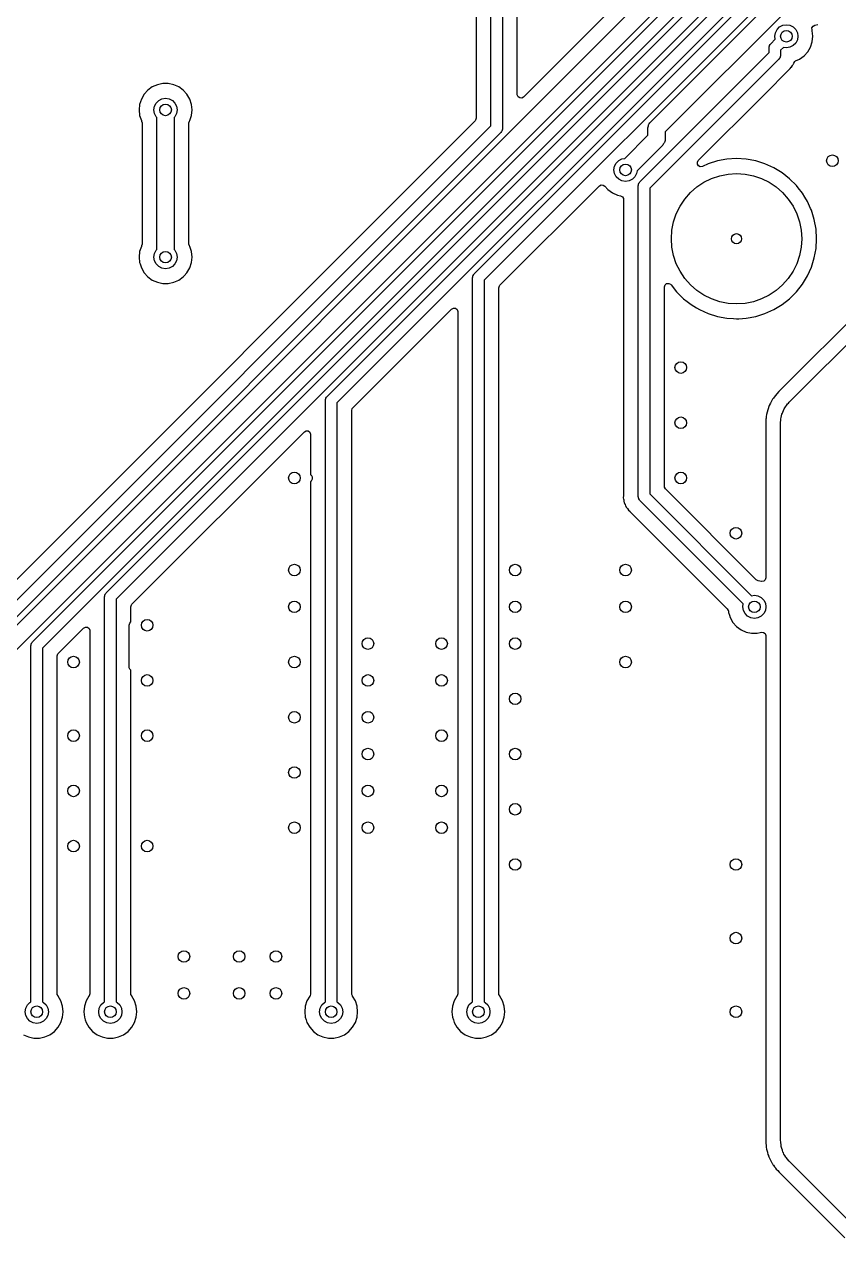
# Model space of a CAD drawing. Extents: x 0.01 to 3.19, y 0.01 to 3.99.
# Drawn here: x 1.159 to 2.264, y 1.416 to 3.091 of the extents above; entities that cross this region are included whole.
import ezdxf

# ---------------------------------------------------------------- set-up
doc = ezdxf.new("R2010")
doc.units = 0
doc.header["$MEASUREMENT"] = 0
doc.layers.add('BLACK', color=7, linetype='CONTINUOUS')

msp = doc.modelspace()

# ---------------------------------------------------------------- linework, layer by layer
at = {"layer": 'BLACK', "linetype": 'CONTINUOUS'}
for p, q in [((0.891648, 2.01938), (2.25562, 3.38335)), ((2.2672, 3.36152), (0.911811, 2.00613)), ((1.16943, 2.25262), (2.24738, 3.33057)), ((2.25621, 3.31713), (1.18287, 2.24379)), ((2.15382, 3.30986), (1.83636, 2.9924)), ((1.26943, 2.31921), (2.20011, 3.24989)), ((2.20894, 3.23645), (1.28287, 2.31038)), ((1.56943, 2.5858), (2.20216, 3.21854)), ((2.21099, 3.20509), (1.58287, 2.57697)), ((1.76943, 2.7524), (2.1976, 3.18057)), ((2.20643, 3.16713), (1.78287, 2.74357)), ((1.79213, 2.95326), (1.79213, 3.13656)), ((1.80787, 3.13656), (1.80787, 2.95)), ((2.00879, 2.95835), (2.18379, 3.13335)), ((1.77211, 3.12562), (1.77211, 2.96361)), ((1.82789, 2.99591), (1.82789, 3.12562)), ((2.19704, 3.11319), (2.02896, 2.94511)), ((2.17853, 3.07987), (2.18076, 3.08426)), ((2.18076, 3.08426), (2.18425, 3.08774)), ((2.18425, 3.08774), (2.18864, 3.08998)), ((2.18864, 3.08998), (2.1935, 3.09075)), ((2.1935, 3.09075), (2.19837, 3.08998)), ((2.19837, 3.08998), (2.20276, 3.08774)), ((2.20276, 3.08774), (2.20624, 3.08426)), ((2.20624, 3.08426), (2.20848, 3.07987)), ((2.22826, 3.08634), (2.2297, 3.08873)), ((2.22834, 3.08354), (2.22826, 3.08634)), ((2.22868, 3.08248), (2.22834, 3.08354)), ((2.22947, 3.075), (2.22868, 3.08248)), ((2.2297, 3.08873), (2.23202, 3.08993)), ((2.23202, 3.08993), (2.23611, 3.0908)), ((2.17149, 3.0637), (2.17219, 3.06482)), ((2.17219, 3.06482), (2.17839, 3.07102)), ((2.17776, 3.075), (2.17853, 3.07987)), ((2.17839, 3.07102), (2.17776, 3.075)), ((2.20624, 3.06574), (2.20276, 3.06226)), ((2.20848, 3.07013), (2.20624, 3.06574)), ((2.20848, 3.07987), (2.20925, 3.075)), ((2.20925, 3.075), (2.20848, 3.07013)), ((2.22636, 3.06037), (2.22868, 3.06752)), ((2.22868, 3.06752), (2.22947, 3.075)), ((1.99443, 2.87746), (2.16988, 3.05291)), ((2.16988, 3.05925), (2.17018, 3.06054)), ((2.16988, 3.05291), (2.16988, 3.05925)), ((2.17018, 3.06054), (2.17032, 3.06185)), ((2.17032, 3.06185), (2.17056, 3.06223)), ((2.17056, 3.06223), (2.17066, 3.06267)), ((2.17066, 3.06267), (2.17149, 3.0637)), ((2.18534, 3.04836), (2.18519, 3.04704)), ((2.18563, 3.04965), (2.18534, 3.04836)), ((2.18952, 3.05988), (2.18563, 3.05599)), ((2.18563, 3.05599), (2.18563, 3.04965)), ((2.1935, 3.05925), (2.18952, 3.05988)), ((2.19837, 3.06002), (2.1935, 3.05925)), ((2.20276, 3.06226), (2.19837, 3.06002)), ((2.21149, 3.04385), (2.21757, 3.04827)), ((2.21757, 3.04827), (2.2226, 3.05386)), ((2.2226, 3.05386), (2.22636, 3.06037)), ((2.18332, 3.04408), (2.00787, 2.86863)), ((2.18403, 3.0452), (2.18332, 3.04408)), ((2.18485, 3.04623), (2.18403, 3.0452)), ((2.18495, 3.04667), (2.18485, 3.04623)), ((2.18519, 3.04704), (2.18495, 3.04667)), ((2.19694, 3.02937), (2.19879, 3.03101)), ((2.19879, 3.03101), (2.20019, 3.03305)), ((2.20019, 3.03305), (2.20028, 3.03316)), ((2.20028, 3.03316), (2.2018, 3.03511)), ((2.2018, 3.03511), (2.20197, 3.03547)), ((2.20197, 3.03547), (2.20241, 3.03626)), ((2.20241, 3.03626), (2.20264, 3.03659)), ((2.20264, 3.03659), (2.20342, 3.03866)), ((2.20342, 3.03866), (2.20511, 3.04089)), ((2.20511, 3.04089), (2.20604, 3.04143)), ((2.20604, 3.04143), (2.21149, 3.04385)), ((2.16366, 2.9961), (2.19683, 3.02927)), ((2.19683, 3.02927), (2.19694, 3.02937)), ((1.32593, 3.00173), (1.3209, 2.99614)), ((1.33202, 3.00615), (1.32593, 3.00173)), ((1.33889, 3.0092), (1.33202, 3.00615)), ((1.34624, 3.01077), (1.33889, 3.0092)), ((1.35376, 3.01077), (1.34624, 3.01077)), ((1.36111, 3.0092), (1.35376, 3.01077)), ((1.36798, 3.00615), (1.36111, 3.0092)), ((1.37407, 3.00173), (1.36798, 3.00615)), ((1.3791, 2.99614), (1.37407, 3.00173)), ((1.31482, 2.98248), (1.31404, 2.975)), ((1.31714, 2.98963), (1.31482, 2.98248)), ((1.3209, 2.99614), (1.31714, 2.98963)), ((1.31714, 2.98963), (1.31714, 2.98963)), ((1.3209, 2.99614), (1.3209, 2.99614)), ((1.33502, 2.97987), (1.33726, 2.98426)), ((1.33726, 2.98426), (1.34074, 2.98774)), ((1.34074, 2.98774), (1.34513, 2.98998)), ((1.34513, 2.98998), (1.35, 2.99075)), ((1.35, 2.99075), (1.35487, 2.98998)), ((1.35487, 2.98998), (1.35926, 2.98774)), ((1.35926, 2.98774), (1.36274, 2.98426)), ((1.36274, 2.98426), (1.36498, 2.97987)), ((1.38286, 2.98963), (1.3791, 2.99614)), ((1.3791, 2.99614), (1.3791, 2.99614)), ((1.3791, 2.99614), (1.3791, 2.99614)), ((1.38518, 2.98248), (1.38286, 2.98963)), ((1.38596, 2.975), (1.38518, 2.98248)), ((1.82791, 2.99556), (1.82789, 2.99591)), ((1.82888, 2.99294), (1.82791, 2.99556)), ((1.83112, 2.99126), (1.82888, 2.99294)), ((1.83391, 2.99106), (1.83112, 2.99126)), ((1.83636, 2.9924), (1.83391, 2.99106)), ((2.07377, 2.90621), (2.16366, 2.9961)), ((1.31404, 2.975), (1.31482, 2.96752)), ((1.31482, 2.96752), (1.31714, 2.96037)), ((1.33425, 2.975), (1.33502, 2.97987)), ((1.33502, 2.97013), (1.33425, 2.975)), ((1.33726, 2.96574), (1.33502, 2.97013)), ((1.33819, 2.96481), (1.33726, 2.96574)), ((1.33819, 2.78519), (1.33819, 2.96481)), ((1.36274, 2.96574), (1.36181, 2.96481)), ((1.36181, 2.96481), (1.36181, 2.78519)), ((1.36498, 2.97013), (1.36274, 2.96574)), ((1.36498, 2.97987), (1.36575, 2.975)), ((1.36575, 2.975), (1.36498, 2.97013)), ((1.38286, 2.96037), (1.38518, 2.96752)), ((1.38518, 2.96752), (1.38596, 2.975)), ((0.866873, 2.02801), (1.79213, 2.95326)), ((1.77065, 2.9601), (1.14004, 2.32949)), ((1.31714, 2.96037), (1.31714, 2.96037)), ((1.31714, 2.96037), (1.3175, 2.95975)), ((1.3175, 2.95975), (1.31817, 2.95727)), ((1.31817, 2.95727), (1.31817, 2.79273)), ((1.38183, 2.95727), (1.3825, 2.95975)), ((1.38183, 2.79273), (1.38183, 2.95727)), ((1.3825, 2.95976), (1.38286, 2.96037)), ((1.3825, 2.95975), (1.3825, 2.95976)), ((1.77132, 2.96093), (1.77065, 2.9601)), ((1.77211, 2.96361), (1.77132, 2.96093)), ((1.80719, 2.94702), (1.80709, 2.94658)), ((1.80743, 2.9474), (1.80719, 2.94702)), ((1.80758, 2.94871), (1.80743, 2.9474)), ((1.80787, 2.95), (1.80758, 2.94871)), ((2.00534, 2.95), (2.00537, 2.95038)), ((2.00534, 2.94054), (2.00534, 2.95)), ((2.00535, 2.95055), (2.00541, 2.95081)), ((2.00537, 2.95038), (2.00535, 2.95055)), ((2.00541, 2.95081), (2.00554, 2.95217)), ((2.00554, 2.95217), (2.00603, 2.95344)), ((2.00603, 2.95344), (2.00634, 2.95477)), ((2.00634, 2.95477), (2.00681, 2.95545)), ((2.00681, 2.95545), (2.0071, 2.95622)), ((2.0071, 2.95622), (2.00802, 2.95723)), ((2.00802, 2.95723), (2.00879, 2.95835)), ((1.80557, 2.94443), (0.880315, 2.01918)), ((1.80627, 2.94555), (1.80557, 2.94443)), ((1.80709, 2.94658), (1.80627, 2.94555)), ((1.97386, 2.90907), (2.00534, 2.94054)), ((2.02749, 2.9302), (2.02719, 2.92943)), ((2.02795, 2.93088), (2.02749, 2.9302)), ((2.02826, 2.93221), (2.02795, 2.93088)), ((2.02876, 2.93348), (2.02826, 2.93221)), ((2.02888, 2.93484), (2.02876, 2.93348)), ((2.02894, 2.9351), (2.02888, 2.93484)), ((2.02896, 2.93565), (2.02892, 2.93527)), ((2.02892, 2.93527), (2.02894, 2.9351)), ((2.02896, 2.94511), (2.02896, 2.93565)), ((2.0255, 2.9273), (1.99057, 2.89237)), ((2.02627, 2.92842), (2.0255, 2.9273)), ((2.02719, 2.92943), (2.02627, 2.92842)), ((1.95925, 2.8935), (1.96002, 2.89837)), ((1.96002, 2.89837), (1.96226, 2.90276)), ((1.96226, 2.90276), (1.96574, 2.90624)), ((1.96574, 2.90624), (1.97013, 2.90848)), ((1.97013, 2.90848), (1.97386, 2.90907)), ((2.07251, 2.90133), (2.07252, 2.90412)), ((2.074, 2.89897), (2.07251, 2.90133)), ((2.07252, 2.90412), (2.07377, 2.90621)), ((2.07654, 2.89779), (2.074, 2.89897)), ((2.07931, 2.89818), (2.07654, 2.89779)), ((2.08721, 2.90173), (2.07931, 2.89818)), ((2.09975, 2.90564), (2.08721, 2.90173)), ((2.11267, 2.90801), (2.09975, 2.90564)), ((2.12579, 2.9088), (2.11267, 2.90801)), ((2.11267, 2.90801), (2.11267, 2.90801)), ((2.1389, 2.90801), (2.12579, 2.9088)), ((2.12579, 2.9088), (2.12579, 2.9088)), ((2.15183, 2.90564), (2.1389, 2.90801)), ((2.1389, 2.90801), (2.1389, 2.90801)), ((2.16437, 2.90173), (2.15183, 2.90564)), ((2.17635, 2.89634), (2.16437, 2.90173)), ((1.96002, 2.88864), (1.95925, 2.8935)), ((1.96226, 2.88425), (1.96002, 2.88864)), ((1.96574, 2.88076), (1.96226, 2.88425)), ((1.97013, 2.87853), (1.96574, 2.88076)), ((1.98426, 2.88076), (1.97987, 2.87853)), ((1.98774, 2.88425), (1.98426, 2.88076)), ((1.98998, 2.88864), (1.98774, 2.88425)), ((1.99057, 2.89237), (1.98998, 2.88864)), ((2.0815, 2.87671), (2.09189, 2.88184)), ((2.09189, 2.88184), (2.10286, 2.88556)), ((2.10286, 2.88556), (2.11423, 2.88782)), ((2.11423, 2.88782), (2.12579, 2.88858)), ((2.12579, 2.88858), (2.13735, 2.88782)), ((2.13735, 2.88782), (2.14871, 2.88556)), ((2.14871, 2.88556), (2.15969, 2.88184)), ((2.15969, 2.88184), (2.17008, 2.87671)), ((2.18759, 2.88954), (2.17635, 2.89634)), ((2.17635, 2.89634), (2.17635, 2.89634)), ((2.19794, 2.88144), (2.18759, 2.88954)), ((2.20723, 2.87215), (2.19794, 2.88144)), ((2.19794, 2.88144), (2.19794, 2.88144)), ((1.80435, 2.73673), (1.9394, 2.87178)), ((1.9394, 2.87178), (1.94186, 2.87312)), ((1.94186, 2.87312), (1.94464, 2.87292)), ((1.94464, 2.87292), (1.9466, 2.8716)), ((1.9466, 2.8716), (1.95093, 2.86678)), ((1.95093, 2.86678), (1.95702, 2.86236)), ((1.975, 2.87776), (1.97013, 2.87853)), ((1.97987, 2.87853), (1.975, 2.87776)), ((1.99213, 2.87189), (1.99242, 2.87318)), ((1.99213, 2.45), (1.99213, 2.87189)), ((1.99242, 2.87318), (1.99257, 2.87449)), ((1.99257, 2.87449), (1.99281, 2.87487)), ((1.99281, 2.87487), (1.99291, 2.87531)), ((1.99291, 2.87531), (1.99373, 2.87634)), ((1.99373, 2.87634), (1.99443, 2.87746)), ((2.00787, 2.86863), (2.00787, 2.45326)), ((2.06315, 2.86264), (2.07186, 2.87028)), ((2.07186, 2.87028), (2.0815, 2.87671)), ((2.17008, 2.87671), (2.17971, 2.87028)), ((2.17971, 2.87028), (2.18842, 2.86264)), ((2.20951, 2.86923), (2.20723, 2.87215)), ((2.20723, 2.87215), (2.20723, 2.87215)), ((2.20723, 2.87215), (2.20723, 2.87215)), ((2.21533, 2.86181), (2.20951, 2.86923)), ((1.95702, 2.86236), (1.96389, 2.8593)), ((1.96389, 2.8593), (1.96818, 2.85839)), ((1.96818, 2.85839), (1.97064, 2.85706)), ((1.97064, 2.85706), (1.97199, 2.85461)), ((1.97199, 2.85461), (1.97211, 2.85354)), ((1.97211, 2.85354), (1.97211, 2.45092)), ((2.04907, 2.84429), (2.05551, 2.85393)), ((2.05551, 2.85393), (2.06315, 2.86264)), ((2.18842, 2.86264), (2.19606, 2.85393)), ((2.19606, 2.85393), (2.2025, 2.84429)), ((2.21853, 2.85652), (2.21533, 2.86181)), ((2.22207, 2.85066), (2.21853, 2.85652)), ((2.22213, 2.85056), (2.22207, 2.85066)), ((2.22631, 2.84127), (2.22213, 2.85056)), ((2.22213, 2.85056), (2.22213, 2.85056)), ((2.04022, 2.82293), (2.04395, 2.8339)), ((2.04395, 2.8339), (2.04907, 2.84429)), ((2.4308, 2.83979), (2.18343, 2.59242)), ((2.2025, 2.84429), (2.20763, 2.8339)), ((2.20763, 2.8339), (2.21135, 2.82293)), ((2.22752, 2.83858), (2.22631, 2.84127)), ((2.23143, 2.82604), (2.22752, 2.83858)), ((2.03796, 2.81156), (2.04022, 2.82293)), ((2.19716, 2.57784), (2.44716, 2.82784)), ((2.21135, 2.82293), (2.21361, 2.81156)), ((2.23379, 2.81311), (2.23143, 2.82604)), ((2.23459, 2.8), (2.23379, 2.81311)), ((2.0372, 2.8), (2.03796, 2.81156)), ((2.03796, 2.78844), (2.0372, 2.8)), ((2.21361, 2.81156), (2.21437, 2.8)), ((2.21437, 2.8), (2.21361, 2.78844)), ((2.23379, 2.78689), (2.23459, 2.8)), ((1.31482, 2.78248), (1.31404, 2.775)), ((1.31714, 2.78963), (1.31482, 2.78248)), ((1.3175, 2.79025), (1.31714, 2.78963)), ((1.31714, 2.78963), (1.31714, 2.78963)), ((1.31817, 2.79273), (1.3175, 2.79025)), ((1.33425, 2.775), (1.33502, 2.77987)), ((1.33502, 2.77987), (1.33726, 2.78426)), ((1.33726, 2.78426), (1.33819, 2.78519)), ((1.36181, 2.78519), (1.36274, 2.78426)), ((1.36274, 2.78426), (1.36498, 2.77987)), ((1.36498, 2.77987), (1.36575, 2.775)), ((1.3825, 2.79025), (1.38183, 2.79273)), ((1.38286, 2.78963), (1.3825, 2.79025)), ((1.38518, 2.78248), (1.38286, 2.78963)), ((1.38596, 2.775), (1.38518, 2.78248)), ((2.04022, 2.77707), (2.03796, 2.78844)), ((2.21361, 2.78844), (2.21135, 2.77707)), ((2.23143, 2.77396), (2.23379, 2.78689)), ((1.31404, 2.775), (1.31482, 2.76752)), ((1.31482, 2.76752), (1.31539, 2.76578)), ((1.31539, 2.76578), (1.31714, 2.76037)), ((1.33502, 2.77013), (1.33425, 2.775)), ((1.33726, 2.76574), (1.33502, 2.77013)), ((1.34074, 2.76226), (1.33726, 2.76574)), ((1.36274, 2.76574), (1.35926, 2.76226)), ((1.36498, 2.77013), (1.36274, 2.76574)), ((1.36575, 2.775), (1.36498, 2.77013)), ((1.38286, 2.76037), (1.38518, 2.76752)), ((1.38518, 2.76752), (1.38596, 2.775)), ((2.04395, 2.7661), (2.04022, 2.77707)), ((2.04907, 2.75571), (2.04395, 2.7661)), ((2.20763, 2.7661), (2.2025, 2.75571)), ((2.21135, 2.77707), (2.20763, 2.7661)), ((2.22752, 2.76142), (2.23143, 2.77396)), ((1.31714, 2.76037), (1.31714, 2.76037)), ((1.31714, 2.76037), (1.3209, 2.75386)), ((1.3209, 2.75386), (1.3209, 2.75386)), ((1.3209, 2.75386), (1.32593, 2.74827)), ((1.32593, 2.74827), (1.32593, 2.74827)), ((1.32593, 2.74827), (1.33202, 2.74385)), ((1.34513, 2.76002), (1.34074, 2.76226)), ((1.35, 2.75925), (1.34513, 2.76002)), ((1.35487, 2.76002), (1.35, 2.75925)), ((1.35926, 2.76226), (1.35487, 2.76002)), ((1.36798, 2.74385), (1.37407, 2.74827)), ((1.37407, 2.74827), (1.37511, 2.74944)), ((1.37511, 2.74944), (1.3791, 2.75386)), ((1.3791, 2.75386), (1.38286, 2.76037)), ((1.3791, 2.75386), (1.3791, 2.75386)), ((1.3791, 2.75386), (1.3791, 2.75386)), ((1.76713, 2.74683), (1.76742, 2.74812)), ((1.76713, 2.27161), (1.76713, 2.74683)), ((1.76742, 2.74812), (1.76757, 2.74943)), ((1.76757, 2.74943), (1.76781, 2.74981)), ((1.76781, 2.74981), (1.76791, 2.75025)), ((1.76791, 2.75025), (1.76873, 2.75128)), ((1.76873, 2.75128), (1.76943, 2.7524)), ((2.05551, 2.74607), (2.04907, 2.75571)), ((2.06315, 2.73736), (2.05551, 2.74607)), ((2.19606, 2.74607), (2.18842, 2.73736)), ((2.2025, 2.75571), (2.19606, 2.74607)), ((2.21533, 2.73819), (2.22213, 2.74944)), ((2.22213, 2.74944), (2.22752, 2.76142)), ((1.33202, 2.74385), (1.33889, 2.7408)), ((1.33889, 2.7408), (1.34624, 2.73923)), ((1.34624, 2.73923), (1.35376, 2.73923)), ((1.35376, 2.73923), (1.36111, 2.7408)), ((1.36111, 2.7408), (1.36798, 2.74385)), ((1.78287, 2.74357), (1.78287, 2.27161)), ((1.80289, 2.73322), (1.80368, 2.7359)), ((1.80289, 1.77438), (1.80289, 2.73322)), ((1.80368, 2.7359), (1.80435, 2.73673)), ((2.02789, 2.73448), (2.02868, 2.73716)), ((2.02789, 2.46361), (2.02789, 2.73448)), ((2.02868, 2.73716), (2.03079, 2.73899)), ((2.03079, 2.73899), (2.03356, 2.73939)), ((2.03356, 2.73939), (2.0361, 2.73823)), ((2.0361, 2.73823), (2.03676, 2.73754)), ((2.03676, 2.73754), (2.04435, 2.72785)), ((2.07186, 2.72972), (2.06315, 2.73736)), ((2.0815, 2.72329), (2.07186, 2.72972)), ((2.17971, 2.72972), (2.17008, 2.72329)), ((2.18842, 2.73736), (2.17971, 2.72972)), ((2.20723, 2.72785), (2.21533, 2.73819)), ((2.04435, 2.72785), (2.04435, 2.72785)), ((2.04435, 2.72785), (2.05364, 2.71856)), ((2.05364, 2.71856), (2.05364, 2.71856)), ((2.05364, 2.71856), (2.05364, 2.71856)), ((2.05364, 2.71856), (2.05881, 2.71451)), ((2.05881, 2.71451), (2.06398, 2.71046)), ((2.09189, 2.71816), (2.0815, 2.72329)), ((2.10286, 2.71444), (2.09189, 2.71816)), ((2.11423, 2.71218), (2.10286, 2.71444)), ((2.14871, 2.71444), (2.13735, 2.71218)), ((2.15969, 2.71816), (2.14871, 2.71444)), ((2.17008, 2.72329), (2.15969, 2.71816)), ((2.18759, 2.71046), (2.19794, 2.71856)), ((2.19794, 2.71856), (2.20723, 2.72785)), ((1.60435, 2.57013), (1.73864, 2.70443)), ((1.73864, 2.70443), (1.74109, 2.70577)), ((1.74109, 2.70577), (1.74388, 2.70557)), ((1.74388, 2.70557), (1.74612, 2.70389)), ((1.74612, 2.70389), (1.74709, 2.70127)), ((1.74709, 2.70127), (1.74711, 2.70092)), ((1.74711, 2.70092), (1.74711, 1.77438)), ((2.06398, 2.71046), (2.07148, 2.70593)), ((2.07148, 2.70593), (2.07523, 2.70366)), ((2.07523, 2.70366), (2.07523, 2.70366)), ((2.07523, 2.70366), (2.07523, 2.70366)), ((2.07523, 2.70366), (2.08721, 2.69827)), ((2.08721, 2.69827), (2.08721, 2.69827)), ((2.08721, 2.69827), (2.08721, 2.69827)), ((2.08721, 2.69827), (2.09975, 2.69436)), ((2.12579, 2.71142), (2.11423, 2.71218)), ((2.13735, 2.71218), (2.12579, 2.71142)), ((2.15183, 2.69436), (2.16437, 2.69827)), ((2.16437, 2.69827), (2.17635, 2.70366)), ((2.17635, 2.70366), (2.18759, 2.71046)), ((2.09975, 2.69436), (2.11267, 2.69199)), ((2.11267, 2.69199), (2.12142, 2.69146)), ((2.12142, 2.69146), (2.12579, 2.6912)), ((2.12579, 2.6912), (2.12907, 2.6914)), ((2.12579, 2.6912), (2.12579, 2.6912)), ((2.12579, 2.6912), (2.12579, 2.6912)), ((2.12907, 2.6914), (2.1389, 2.69199)), ((2.1389, 2.69199), (2.15183, 2.69436)), ((1.56713, 2.58024), (1.56742, 2.58152)), ((1.56713, 2.475), (1.56713, 2.58024)), ((1.56742, 2.58152), (1.56757, 2.58284)), ((1.56757, 2.58284), (1.56781, 2.58322)), ((1.56781, 2.58322), (1.56791, 2.58365)), ((1.56791, 2.58365), (1.56873, 2.58469)), ((1.56873, 2.58469), (1.56943, 2.5858)), ((2.17321, 2.57913), (2.17169, 2.57662)), ((2.17328, 2.57926), (2.17321, 2.57913)), ((2.17464, 2.58185), (2.17328, 2.57926)), ((2.17565, 2.58319), (2.17464, 2.58185)), ((2.17464, 2.58185), (2.17464, 2.58185)), ((2.17579, 2.58339), (2.17565, 2.58319)), ((2.17666, 2.58483), (2.17579, 2.58339)), ((2.17855, 2.58706), (2.17666, 2.58483)), ((2.17864, 2.58717), (2.17855, 2.58706)), ((2.1804, 2.58951), (2.17864, 2.58717)), ((2.18343, 2.59242), (2.1804, 2.58951)), ((1.58287, 2.57697), (1.58287, 2.475)), ((1.60289, 2.56663), (1.60368, 2.56931)), ((1.60289, 1.77438), (1.60289, 2.56663)), ((1.60368, 2.56931), (1.60435, 2.57013)), ((2.16715, 2.56426), (2.16668, 2.56137)), ((2.16768, 2.56585), (2.16715, 2.56426)), ((2.16715, 2.56426), (2.16715, 2.56426)), ((2.16775, 2.56609), (2.16768, 2.56585)), ((2.16811, 2.56773), (2.16775, 2.56609)), ((2.16921, 2.57044), (2.16811, 2.56773)), ((2.16811, 2.56773), (2.16811, 2.56773)), ((2.16926, 2.57058), (2.16921, 2.57044)), ((2.17018, 2.57335), (2.16926, 2.57058)), ((2.17096, 2.57484), (2.17018, 2.57335)), ((2.17018, 2.57335), (2.17018, 2.57335)), ((2.17107, 2.57507), (2.17096, 2.57484)), ((2.17169, 2.57662), (2.17107, 2.57507)), ((2.17169, 2.57662), (2.17169, 2.57662)), ((2.18693, 2.55934), (2.18744, 2.56179)), ((2.18744, 2.56179), (2.18803, 2.56316)), ((2.18803, 2.56316), (2.18844, 2.5646)), ((2.18844, 2.5646), (2.18959, 2.56681)), ((2.18959, 2.56681), (2.19058, 2.56911)), ((2.19058, 2.56911), (2.19143, 2.57034)), ((2.19143, 2.57034), (2.19213, 2.57167)), ((2.19213, 2.57167), (2.1937, 2.5736)), ((2.1937, 2.5736), (2.19513, 2.57564)), ((2.19513, 2.57564), (2.19621, 2.57668)), ((2.19621, 2.57668), (2.19716, 2.57784)), ((2.16561, 2.55172), (2.16543, 2.5488)), ((2.16543, 2.5488), (2.1656, 2.54713)), ((2.1656, 2.54713), (2.16561, 2.54688)), ((2.16588, 2.55645), (2.16561, 2.55479)), ((2.16561, 2.55479), (2.16561, 2.55479)), ((2.16561, 2.55479), (2.16561, 2.55187)), ((2.16561, 2.55187), (2.16561, 2.55172)), ((2.16561, 2.54688), (2.16561, 2.33937)), ((2.16591, 2.5567), (2.16588, 2.55645)), ((2.16601, 2.55837), (2.16591, 2.5567)), ((2.16665, 2.56123), (2.16601, 2.55837)), ((2.16668, 2.56137), (2.16665, 2.56123)), ((2.18563, 2.55), (2.18583, 2.55398)), ((2.18563, 1.575), (2.18563, 2.55)), ((2.18583, 2.55398), (2.18613, 2.55545)), ((2.18613, 2.55545), (2.18625, 2.55695)), ((2.18625, 2.55695), (2.18693, 2.55934)), ((1.30435, 2.30354), (1.53864, 2.53783)), ((1.53864, 2.53783), (1.54109, 2.53917)), ((1.54109, 2.53917), (1.54388, 2.53897)), ((1.54388, 2.53897), (1.54612, 2.5373)), ((1.54612, 2.5373), (1.54709, 2.53468)), ((1.54709, 2.53468), (1.54711, 2.53433)), ((1.54711, 2.53433), (1.54711, 2.47951)), ((1.54711, 2.47951), (1.54768, 2.47918)), ((1.54768, 2.47918), (1.54921, 2.47653)), ((1.54768, 2.47082), (1.54711, 2.47025)), ((1.54711, 2.47025), (1.54711, 1.77438)), ((1.54921, 2.47347), (1.54768, 2.47082)), ((1.54921, 2.47653), (1.54921, 2.47347)), ((1.56713, 1.76344), (1.56713, 2.475)), ((1.56713, 2.475), (1.56713, 2.475)), ((1.58287, 2.475), (1.58287, 2.475)), ((1.58287, 2.475), (1.58287, 1.76344)), ((2.02801, 2.46255), (2.02789, 2.46361)), ((2.02935, 2.4601), (2.02801, 2.46255)), ((1.9721, 2.45077), (1.97195, 2.4483)), ((1.97195, 2.4483), (1.9724, 2.44587)), ((1.97211, 2.45092), (1.9721, 2.45077)), ((1.9724, 2.44587), (1.97242, 2.44573)), ((1.97242, 2.44573), (1.97272, 2.44328)), ((1.99242, 2.44871), (1.99213, 2.45)), ((1.99257, 2.4474), (1.99242, 2.44871)), ((1.99281, 2.44702), (1.99257, 2.4474)), ((1.99291, 2.44658), (1.99281, 2.44702)), ((1.99373, 2.44555), (1.99291, 2.44658)), ((1.99443, 2.44443), (1.99373, 2.44555)), ((2.00787, 2.45326), (2.14602, 2.31512)), ((2.15262, 2.33683), (2.02935, 2.4601)), ((1.97272, 2.44328), (1.97272, 2.44328)), ((1.97272, 2.44328), (1.97272, 2.44328)), ((1.97272, 2.44328), (1.97272, 2.44328)), ((1.97272, 2.44328), (1.97279, 2.44308)), ((1.97279, 2.44308), (1.97286, 2.4429)), ((1.97286, 2.4429), (1.9731, 2.44204)), ((1.9731, 2.44204), (1.97312, 2.44195)), ((1.97312, 2.44195), (1.97317, 2.44164)), ((1.97317, 2.44164), (1.97419, 2.43939)), ((1.97419, 2.43939), (1.97424, 2.43925)), ((1.97424, 2.43925), (1.97425, 2.43923)), ((1.97425, 2.43923), (1.97512, 2.43694)), ((1.97512, 2.43694), (1.97535, 2.43661)), ((1.97535, 2.43661), (1.97579, 2.43583)), ((1.97579, 2.43583), (1.97595, 2.43546)), ((1.97595, 2.43546), (1.97595, 2.43546)), ((1.97595, 2.43546), (1.97624, 2.4351)), ((1.97624, 2.4351), (1.97748, 2.43352)), ((1.97748, 2.43352), (1.97757, 2.4334)), ((1.97757, 2.4334), (1.97897, 2.43137)), ((1.97897, 2.43137), (1.97897, 2.43137)), ((1.97897, 2.43137), (1.97897, 2.43137)), ((1.97897, 2.43137), (1.98082, 2.42973)), ((1.98082, 2.42973), (1.98092, 2.42963)), ((1.98092, 2.42963), (2.06747, 2.34309)), ((2.13488, 2.30398), (1.99443, 2.44443)), ((2.06747, 2.34309), (2.1132, 2.29735)), ((2.15264, 2.33681), (2.15262, 2.33683)), ((2.1551, 2.33548), (2.15264, 2.33681)), ((2.15962, 2.33452), (2.1551, 2.33548)), ((2.15994, 2.33446), (2.15962, 2.33452)), ((2.16271, 2.33486), (2.15994, 2.33446)), ((2.16482, 2.33669), (2.16271, 2.33486)), ((2.16561, 2.33937), (2.16482, 2.33669)), ((1.26713, 2.31364), (1.26742, 2.31493)), ((1.26713, 2.225), (1.26713, 2.31364)), ((1.26742, 2.31493), (1.26757, 2.31624)), ((1.26757, 2.31624), (1.26781, 2.31662)), ((1.26781, 2.31662), (1.26791, 2.31706)), ((1.26791, 2.31706), (1.26873, 2.31809)), ((1.26873, 2.31809), (1.26943, 2.31921)), ((2.14602, 2.31512), (2.15, 2.31575)), ((2.15, 2.31575), (2.15487, 2.31498)), ((2.15487, 2.31498), (2.15926, 2.31274)), ((2.15926, 2.31274), (2.16274, 2.30926)), ((1.28287, 2.31038), (1.28287, 2.225)), ((1.30289, 2.30003), (1.30368, 2.30272)), ((1.30289, 2.27946), (1.30289, 2.30003)), ((1.30368, 2.30272), (1.30435, 2.30354)), ((2.1132, 2.29735), (2.11454, 2.2949)), ((2.11454, 2.2949), (2.11463, 2.29436)), ((2.11463, 2.29436), (2.11482, 2.29252)), ((2.13425, 2.3), (2.13488, 2.30398)), ((2.13502, 2.29513), (2.13425, 2.3)), ((2.13726, 2.29074), (2.13502, 2.29513)), ((2.16274, 2.30926), (2.16498, 2.30487)), ((2.16498, 2.29513), (2.16274, 2.29074)), ((2.16498, 2.30487), (2.16575, 2.3)), ((2.16575, 2.3), (2.16498, 2.29513)), ((1.30059, 2.275), (1.30138, 2.27795)), ((1.30138, 2.27795), (1.30289, 2.27946)), ((2.11482, 2.29252), (2.116, 2.28888)), ((2.116, 2.28888), (2.11714, 2.28537)), ((2.11714, 2.28537), (2.11714, 2.28537)), ((2.11714, 2.28537), (2.1209, 2.27886)), ((2.1209, 2.27886), (2.1209, 2.27886)), ((2.1209, 2.27886), (2.12593, 2.27327)), ((2.14074, 2.28726), (2.13726, 2.29074)), ((2.14513, 2.28502), (2.14074, 2.28726)), ((2.15, 2.28425), (2.14513, 2.28502)), ((2.15487, 2.28502), (2.15, 2.28425)), ((2.15926, 2.28726), (2.15487, 2.28502)), ((2.16274, 2.29074), (2.15926, 2.28726)), ((1.20435, 2.23695), (1.23864, 2.27124)), ((1.23864, 2.27124), (1.24109, 2.27258)), ((1.24109, 2.27258), (1.24388, 2.27238)), ((1.24388, 2.27238), (1.24612, 2.27071)), ((1.24612, 2.27071), (1.24709, 2.26809)), ((1.24709, 2.26809), (1.24711, 2.26773)), ((1.24711, 2.26773), (1.24711, 1.77438)), ((1.30059, 2.2185), (1.30059, 2.275)), ((1.76713, 1.76344), (1.76713, 2.27161)), ((1.76713, 2.27161), (1.76713, 2.27161)), ((1.78287, 2.27161), (1.78287, 1.76344)), ((2.12593, 2.27327), (2.12593, 2.27327)), ((2.12593, 2.27327), (2.13202, 2.26885)), ((2.13202, 2.26885), (2.13889, 2.2658)), ((2.13889, 2.2658), (2.14624, 2.26423)), ((2.14624, 2.26423), (2.15376, 2.26423)), ((2.15376, 2.26423), (2.15765, 2.26506)), ((2.15765, 2.26506), (2.15962, 2.26548)), ((2.15962, 2.26548), (2.16241, 2.26526)), ((2.16241, 2.26526), (2.16463, 2.26358)), ((2.16463, 2.26358), (2.1656, 2.26096)), ((2.1656, 2.26096), (2.16561, 2.26063)), ((2.16561, 2.26063), (2.16561, 1.5756)), ((1.16713, 2.24705), (1.16742, 2.24834)), ((1.16713, 2.175), (1.16713, 2.24705)), ((1.16742, 2.24834), (1.16757, 2.24965)), ((1.16757, 2.24965), (1.16781, 2.25003)), ((1.16781, 2.25003), (1.16791, 2.25047)), ((1.16791, 2.25047), (1.16873, 2.2515)), ((1.16873, 2.2515), (1.16943, 2.25262)), ((1.18287, 2.24379), (1.18287, 2.175)), ((1.20289, 2.23344), (1.20368, 2.23612)), ((1.20289, 1.77438), (1.20289, 2.23344)), ((1.20368, 2.23612), (1.20435, 2.23695)), ((1.26713, 1.76344), (1.26713, 2.225)), ((1.28287, 2.225), (1.28287, 1.76344)), ((1.30079, 2.21775), (1.30059, 2.2185)), ((1.30079, 2.21698), (1.30079, 2.21775)), ((1.30118, 2.2163), (1.30079, 2.21698)), ((1.30138, 2.21555), (1.30118, 2.2163)), ((1.30193, 2.215), (1.30138, 2.21555)), ((1.30232, 2.21433), (1.30193, 2.215)), ((1.30289, 2.21375), (1.30232, 2.21433)), ((1.30289, 1.77438), (1.30289, 2.21375)), ((1.16713, 1.76344), (1.16713, 2.175)), ((1.16713, 2.175), (1.16713, 2.175)), ((1.18287, 2.175), (1.18287, 2.175)), ((1.18287, 2.175), (1.18287, 1.76344)), ((1.16002, 1.75487), (1.16226, 1.75926)), ((1.16226, 1.75926), (1.16574, 1.76274)), ((1.16574, 1.76274), (1.16713, 1.76344)), ((1.18287, 1.76344), (1.18426, 1.76274)), ((1.18426, 1.76274), (1.18774, 1.75926)), ((1.18774, 1.75926), (1.18998, 1.75487)), ((1.20296, 1.77358), (1.20289, 1.77438)), ((1.20401, 1.7714), (1.20296, 1.77358)), ((1.20394, 1.77135), (1.20401, 1.7714)), ((1.2041, 1.77114), (1.20394, 1.77135)), ((1.20786, 1.76463), (1.2041, 1.77114)), ((1.2041, 1.77114), (1.2041, 1.77114)), ((1.21018, 1.75748), (1.20786, 1.76463)), ((1.24214, 1.76463), (1.23982, 1.75748)), ((1.2459, 1.77114), (1.24214, 1.76463)), ((1.24214, 1.76463), (1.24214, 1.76463)), ((1.24606, 1.77135), (1.2459, 1.77114)), ((1.24632, 1.7717), (1.24605, 1.77135)), ((1.24605, 1.77135), (1.24606, 1.77135)), ((1.24711, 1.77438), (1.24632, 1.7717)), ((1.26002, 1.75487), (1.26226, 1.75926)), ((1.26226, 1.75926), (1.26574, 1.76274)), ((1.26574, 1.76274), (1.26713, 1.76344)), ((1.28287, 1.76344), (1.28426, 1.76274)), ((1.28426, 1.76274), (1.28774, 1.75926)), ((1.28774, 1.75926), (1.28998, 1.75487)), ((1.30296, 1.77358), (1.30289, 1.77438)), ((1.30401, 1.7714), (1.30296, 1.77358)), ((1.30394, 1.77135), (1.30401, 1.7714)), ((1.3041, 1.77114), (1.30394, 1.77135)), ((1.30786, 1.76463), (1.3041, 1.77114)), ((1.3041, 1.77114), (1.3041, 1.77114)), ((1.31018, 1.75748), (1.30786, 1.76463)), ((1.54214, 1.76463), (1.53982, 1.75748)), ((1.5459, 1.77114), (1.54214, 1.76463)), ((1.54214, 1.76463), (1.54214, 1.76463)), ((1.54606, 1.77135), (1.5459, 1.77114)), ((1.54632, 1.7717), (1.54605, 1.77135)), ((1.54605, 1.77135), (1.54606, 1.77135)), ((1.54711, 1.77438), (1.54632, 1.7717)), ((1.56002, 1.75487), (1.56226, 1.75926)), ((1.56226, 1.75926), (1.56574, 1.76274)), ((1.56574, 1.76274), (1.56713, 1.76344)), ((1.58287, 1.76344), (1.58426, 1.76274)), ((1.58426, 1.76274), (1.58774, 1.75926)), ((1.58774, 1.75926), (1.58998, 1.75487)), ((1.60296, 1.77358), (1.60289, 1.77438)), ((1.60401, 1.7714), (1.60296, 1.77358)), ((1.60394, 1.77135), (1.60401, 1.7714)), ((1.6041, 1.77114), (1.60394, 1.77135)), ((1.60786, 1.76463), (1.6041, 1.77114)), ((1.6041, 1.77114), (1.6041, 1.77114)), ((1.61018, 1.75748), (1.60786, 1.76463)), ((1.74214, 1.76463), (1.73982, 1.75748)), ((1.7459, 1.77114), (1.74214, 1.76463)), ((1.74214, 1.76463), (1.74214, 1.76463)), ((1.74606, 1.77135), (1.7459, 1.77114)), ((1.74632, 1.7717), (1.74605, 1.77135)), ((1.74605, 1.77135), (1.74606, 1.77135)), ((1.74711, 1.77438), (1.74632, 1.7717)), ((1.76002, 1.75487), (1.76226, 1.75926)), ((1.76226, 1.75926), (1.76574, 1.76274)), ((1.76574, 1.76274), (1.76713, 1.76344)), ((1.78287, 1.76344), (1.78426, 1.76274)), ((1.78426, 1.76274), (1.78774, 1.75926)), ((1.78774, 1.75926), (1.78998, 1.75487)), ((1.80296, 1.77358), (1.80289, 1.77438)), ((1.80401, 1.7714), (1.80296, 1.77358)), ((1.80394, 1.77135), (1.80401, 1.7714)), ((1.8041, 1.77114), (1.80394, 1.77135)), ((1.80786, 1.76463), (1.8041, 1.77114)), ((1.8041, 1.77114), (1.8041, 1.77114)), ((1.81018, 1.75748), (1.80786, 1.76463)), ((1.15925, 1.75), (1.16002, 1.75487)), ((1.16002, 1.74513), (1.15925, 1.75)), ((1.16226, 1.74074), (1.16002, 1.74513)), ((1.18998, 1.74513), (1.18774, 1.74074)), ((1.18998, 1.75487), (1.19075, 1.75)), ((1.19075, 1.75), (1.18998, 1.74513)), ((1.20786, 1.73537), (1.21018, 1.74252)), ((1.21096, 1.75), (1.21018, 1.75748)), ((1.21018, 1.74252), (1.21096, 1.75)), ((1.23982, 1.75748), (1.23904, 1.75)), ((1.23904, 1.75), (1.23982, 1.74252)), ((1.23982, 1.74252), (1.241, 1.73888)), ((1.25925, 1.75), (1.26002, 1.75487)), ((1.26002, 1.74513), (1.25925, 1.75)), ((1.26226, 1.74074), (1.26002, 1.74513)), ((1.28998, 1.74513), (1.28774, 1.74074)), ((1.28998, 1.75487), (1.29075, 1.75)), ((1.29075, 1.75), (1.28998, 1.74513)), ((1.30786, 1.73537), (1.31018, 1.74252)), ((1.31096, 1.75), (1.31018, 1.75748)), ((1.31018, 1.74252), (1.31096, 1.75)), ((1.53982, 1.75748), (1.53904, 1.75)), ((1.53904, 1.75), (1.53982, 1.74252)), ((1.53982, 1.74252), (1.541, 1.73888)), ((1.55925, 1.75), (1.56002, 1.75487)), ((1.56002, 1.74513), (1.55925, 1.75)), ((1.56226, 1.74074), (1.56002, 1.74513)), ((1.58998, 1.74513), (1.58774, 1.74074)), ((1.58998, 1.75487), (1.59075, 1.75)), ((1.59075, 1.75), (1.58998, 1.74513)), ((1.60786, 1.73537), (1.61018, 1.74252)), ((1.61096, 1.75), (1.61018, 1.75748)), ((1.61018, 1.74252), (1.61096, 1.75)), ((1.73982, 1.75748), (1.73904, 1.75)), ((1.73904, 1.75), (1.73982, 1.74252)), ((1.73982, 1.74252), (1.741, 1.73888)), ((1.75925, 1.75), (1.76002, 1.75487)), ((1.76002, 1.74513), (1.75925, 1.75)), ((1.76226, 1.74074), (1.76002, 1.74513)), ((1.78998, 1.74513), (1.78774, 1.74074)), ((1.78998, 1.75487), (1.79075, 1.75)), ((1.79075, 1.75), (1.78998, 1.74513)), ((1.80786, 1.73537), (1.81018, 1.74252)), ((1.81096, 1.75), (1.81018, 1.75748)), ((1.81018, 1.74252), (1.81096, 1.75)), ((1.16574, 1.73726), (1.16226, 1.74074)), ((1.17013, 1.73502), (1.16574, 1.73726)), ((1.175, 1.73425), (1.17013, 1.73502)), ((1.17987, 1.73502), (1.175, 1.73425)), ((1.18426, 1.73726), (1.17987, 1.73502)), ((1.18774, 1.74074), (1.18426, 1.73726)), ((1.19907, 1.72327), (1.2041, 1.72886)), ((1.2041, 1.72886), (1.20786, 1.73537)), ((1.241, 1.73888), (1.24214, 1.73537)), ((1.24214, 1.73537), (1.24214, 1.73537)), ((1.24214, 1.73537), (1.2459, 1.72886)), ((1.2459, 1.72886), (1.2459, 1.72886)), ((1.2459, 1.72886), (1.25093, 1.72327)), ((1.26574, 1.73726), (1.26226, 1.74074)), ((1.27013, 1.73502), (1.26574, 1.73726)), ((1.275, 1.73425), (1.27013, 1.73502)), ((1.27987, 1.73502), (1.275, 1.73425)), ((1.28426, 1.73726), (1.27987, 1.73502)), ((1.28774, 1.74074), (1.28426, 1.73726)), ((1.29907, 1.72327), (1.3041, 1.72886)), ((1.3041, 1.72886), (1.30786, 1.73537)), ((1.541, 1.73888), (1.54214, 1.73537)), ((1.54214, 1.73537), (1.54214, 1.73537)), ((1.54214, 1.73537), (1.5459, 1.72886)), ((1.5459, 1.72886), (1.5459, 1.72886)), ((1.5459, 1.72886), (1.55093, 1.72327)), ((1.56574, 1.73726), (1.56226, 1.74074)), ((1.57013, 1.73502), (1.56574, 1.73726)), ((1.575, 1.73425), (1.57013, 1.73502)), ((1.57987, 1.73502), (1.575, 1.73425)), ((1.58426, 1.73726), (1.57987, 1.73502)), ((1.58774, 1.74074), (1.58426, 1.73726)), ((1.59907, 1.72327), (1.6041, 1.72886)), ((1.6041, 1.72886), (1.60786, 1.73537)), ((1.741, 1.73888), (1.74214, 1.73537)), ((1.74214, 1.73537), (1.74214, 1.73537)), ((1.74214, 1.73537), (1.7459, 1.72886)), ((1.7459, 1.72886), (1.7459, 1.72886)), ((1.7459, 1.72886), (1.75093, 1.72327)), ((1.76574, 1.73726), (1.76226, 1.74074)), ((1.77013, 1.73502), (1.76574, 1.73726)), ((1.775, 1.73425), (1.77013, 1.73502)), ((1.77987, 1.73502), (1.775, 1.73425)), ((1.78426, 1.73726), (1.77987, 1.73502)), ((1.78774, 1.74074), (1.78426, 1.73726)), ((1.79907, 1.72327), (1.8041, 1.72886)), ((1.8041, 1.72886), (1.80786, 1.73537)), ((1.15702, 1.71885), (1.16389, 1.7158)), ((1.16389, 1.7158), (1.17124, 1.71423)), ((1.17124, 1.71423), (1.17876, 1.71423)), ((1.17876, 1.71423), (1.18611, 1.7158)), ((1.18611, 1.7158), (1.19298, 1.71885)), ((1.19298, 1.71885), (1.19907, 1.72327)), ((1.25093, 1.72327), (1.25093, 1.72327)), ((1.25093, 1.72327), (1.25702, 1.71885)), ((1.25702, 1.71885), (1.26389, 1.7158)), ((1.26389, 1.7158), (1.27124, 1.71423)), ((1.27124, 1.71423), (1.27876, 1.71423)), ((1.27876, 1.71423), (1.28611, 1.7158)), ((1.28611, 1.7158), (1.29298, 1.71885)), ((1.29298, 1.71885), (1.29907, 1.72327)), ((1.55093, 1.72327), (1.55093, 1.72327)), ((1.55093, 1.72327), (1.55702, 1.71885)), ((1.55702, 1.71885), (1.56389, 1.7158)), ((1.56389, 1.7158), (1.57124, 1.71423)), ((1.57124, 1.71423), (1.57876, 1.71423)), ((1.57876, 1.71423), (1.58611, 1.7158)), ((1.58611, 1.7158), (1.59298, 1.71885)), ((1.59298, 1.71885), (1.59907, 1.72327)), ((1.75093, 1.72327), (1.75093, 1.72327)), ((1.75093, 1.72327), (1.75702, 1.71885)), ((1.75702, 1.71885), (1.76389, 1.7158)), ((1.76389, 1.7158), (1.77124, 1.71423)), ((1.77124, 1.71423), (1.77876, 1.71423)), ((1.77876, 1.71423), (1.78611, 1.7158)), ((1.78611, 1.7158), (1.79298, 1.71885)), ((1.79298, 1.71885), (1.79907, 1.72327)), ((2.16561, 1.5756), (2.16553, 1.5714)), ((2.18578, 1.57351), (2.18563, 1.575)), ((2.16553, 1.5714), (2.16553, 1.5714)), ((2.16553, 1.5714), (2.16594, 1.56851)), ((2.16594, 1.56851), (2.16595, 1.56836)), ((2.16595, 1.56836), (2.16619, 1.56544)), ((2.16619, 1.56544), (2.16619, 1.56544)), ((2.16619, 1.56544), (2.16659, 1.56381)), ((2.16659, 1.56381), (2.16664, 1.56357)), ((2.16664, 1.56357), (2.16687, 1.56191)), ((2.16687, 1.56191), (2.16687, 1.56191)), ((2.16687, 1.56191), (2.16687, 1.56191)), ((2.16687, 1.56191), (2.16774, 1.55912)), ((2.16774, 1.55912), (2.16778, 1.55897)), ((2.16778, 1.55897), (2.16848, 1.55613)), ((2.18574, 1.57201), (2.18578, 1.57351)), ((2.18618, 1.56956), (2.18574, 1.57201)), ((2.18644, 1.56707), (2.18618, 1.56956)), ((2.18688, 1.56564), (2.18644, 1.56707)), ((2.18715, 1.56417), (2.18688, 1.56564)), ((2.18807, 1.56185), (2.18715, 1.56417)), ((2.18882, 1.55947), (2.18807, 1.56185)), ((2.18955, 1.55816), (2.18882, 1.55947)), ((2.1901, 1.55677), (2.18955, 1.55816)), ((2.16848, 1.55613), (2.16914, 1.55459)), ((2.16914, 1.55459), (2.16923, 1.55435)), ((2.16923, 1.55435), (2.16973, 1.55275)), ((2.16973, 1.55275), (2.17103, 1.55014)), ((2.17103, 1.55014), (2.1711, 1.55)), ((2.1711, 1.55), (2.17224, 1.54731)), ((2.17224, 1.54731), (2.17314, 1.54589)), ((2.17314, 1.54589), (2.17326, 1.54568)), ((2.17326, 1.54568), (2.17373, 1.54473)), ((2.17373, 1.54473), (2.17401, 1.54418)), ((2.17401, 1.54418), (2.17401, 1.54418)), ((2.17401, 1.54418), (2.17401, 1.54418)), ((2.17401, 1.54418), (2.17572, 1.5418)), ((2.17572, 1.5418), (2.1758, 1.54168)), ((2.1758, 1.54168), (2.17737, 1.53921)), ((2.19148, 1.55469), (2.1901, 1.55677)), ((2.19269, 1.55251), (2.19148, 1.55469)), ((2.19366, 1.55137), (2.19269, 1.55251)), ((2.19449, 1.55012), (2.19366, 1.55137)), ((2.19716, 1.54716), (2.19449, 1.55012)), ((2.47216, 1.27216), (2.19716, 1.54716)), ((2.17737, 1.53921), (2.17848, 1.53795)), ((2.17848, 1.53795), (2.17863, 1.53776)), ((2.17863, 1.53776), (2.17961, 1.5364)), ((2.17961, 1.5364), (2.17961, 1.5364)), ((2.17961, 1.5364), (2.18168, 1.53433)), ((2.18168, 1.53433), (2.18179, 1.53422)), ((2.18179, 1.53422), (2.18373, 1.53203)), ((2.18373, 1.53203), (2.18373, 1.53203)), ((2.18373, 1.53203), (2.18502, 1.53097)), ((2.18502, 1.53097), (2.18521, 1.5308)), ((2.18521, 1.5308), (2.27292, 1.44309))]:
    msp.add_line(p, q, dxfattribs=at)
at = {"layer": 'BLACK'}
for centre, radius in [((2.1935, 3.075), 0.007874), ((1.35, 2.975), 0.007874), ((2.25593, 2.90593), 0.007874), ((1.975, 2.8935), 0.007874), ((2.12579, 2.8), 0.00689), ((1.35, 2.775), 0.007874), ((2.05, 2.625), 0.007874), ((2.05, 2.55), 0.007874), ((1.525, 2.475), 0.007874), ((2.05, 2.475), 0.007874), ((2.125, 2.4), 0.007874), ((1.525, 2.35), 0.007874), ((1.825, 2.35), 0.007874), ((1.975, 2.35), 0.007874), ((1.525, 2.3), 0.007874), ((1.825, 2.3), 0.007874), ((1.975, 2.3), 0.007874), ((2.15, 2.3), 0.007874), ((1.325, 2.275), 0.007874), ((1.625, 2.25), 0.007874), ((1.725, 2.25), 0.007874), ((1.825, 2.25), 0.007874), ((1.225, 2.225), 0.007874), ((1.525, 2.225), 0.007874), ((1.975, 2.225), 0.007874), ((1.325, 2.2), 0.007874), ((1.625, 2.2), 0.007874), ((1.725, 2.2), 0.007874), ((1.825, 2.175), 0.007874), ((1.525, 2.15), 0.007874), ((1.625, 2.15), 0.007874), ((1.225, 2.125), 0.007874), ((1.325, 2.125), 0.007874), ((1.725, 2.125), 0.007874), ((1.625, 2.1), 0.007874), ((1.825, 2.1), 0.007874), ((1.525, 2.075), 0.007874), ((1.225, 2.05), 0.007874), ((1.625, 2.05), 0.007874), ((1.725, 2.05), 0.007874), ((1.825, 2.025), 0.007874), ((1.525, 2), 0.007874), ((1.625, 2), 0.007874), ((1.725, 2), 0.007874), ((1.225, 1.975), 0.007874), ((1.325, 1.975), 0.007874), ((1.825, 1.95), 0.007874), ((2.125, 1.95), 0.007874), ((2.125, 1.85), 0.007874), ((1.375, 1.825), 0.007874), ((1.45, 1.825), 0.007874), ((1.5, 1.825), 0.007874), ((1.375, 1.775), 0.007874), ((1.45, 1.775), 0.007874), ((1.5, 1.775), 0.007874), ((1.175, 1.75), 0.007874), ((1.275, 1.75), 0.007874), ((1.575, 1.75), 0.007874), ((1.775, 1.75), 0.007874), ((2.125, 1.75), 0.007874)]:
    msp.add_circle(centre, radius, dxfattribs=at)

doc.saveas('drawing.dxf')
